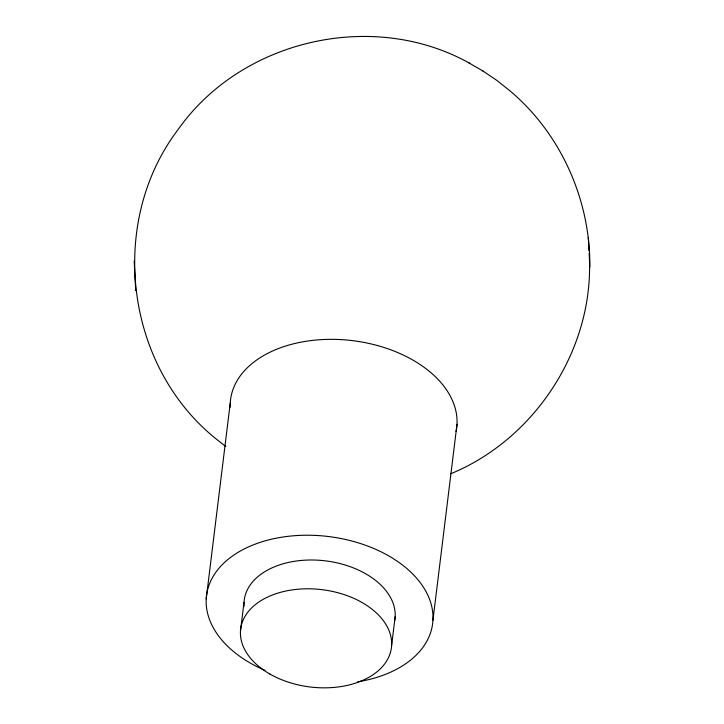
<?xml version="1.0" encoding="UTF-8"?>
<svg xmlns="http://www.w3.org/2000/svg" width="724" height="724" viewBox="0 0 724 724"><rect width="100%" height="100%" fill="white"/><g stroke="black" fill="none" stroke-linecap="round" stroke-linejoin="round"><path stroke-width="1.09" d="M225.825 446.581L214.467 437.604C124.836 364.172 107.903 222.051 178.086 129.551C241.4 39.702 372.38 9.584 468.537 62.662L469.686 63.332M589.128 253.319C595.49 346.28 536.692 438.228 450.925 473.704M206.213 598.839L230.268 402.951M240.468 631.192L244.006 602.395M391.621 645.446L395.159 616.649M432.943 620.215L456.998 424.327M482.817 70.934L496.411 80.093L509.533 90.473C560.919 133.515 590.621 200.258 589.825 267.129M468.537 62.662L483.324 71.224M134.175 260.948L135.696 290.487M588.304 237.59L588.965 250.649M264.957 670.37A113.93 73.54 7 0 1 236.16 553.534A113.93 73.54 7 0 1 414.209 575.535A113.93 73.54 7 0 1 357.62 681.818M230.223 407.178A113.93 73.54 7 0 1 349.973 340.343A113.93 73.54 7 0 1 456.057 431.486M244.033 606.35A75.957 49.024 7 0 1 322.94 560.575A75.957 49.024 7 0 1 394.526 621.427M269.844 674.008A75.957 49.024 7 0 0 390.996 650.215A75.957 49.024 7 0 0 287.301 590.73A75.957 49.024 7 0 0 269.844 674.008"/></g></svg>
